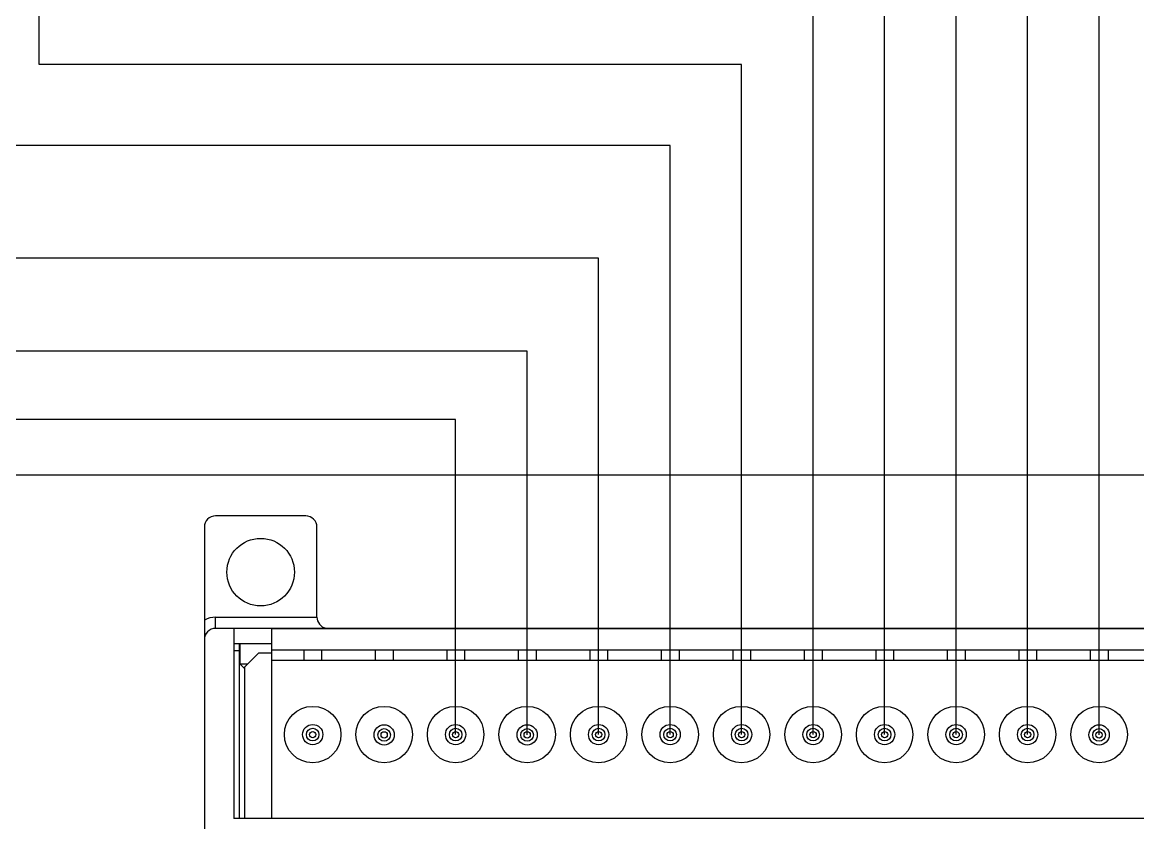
# Model space of a CAD drawing. Header units: millimetres. Extents: x 54 to 474, y 45 to 343.
# Drawn here: x 109.6 to 188.9, y 185.2 to 242.1 of the extents above; entities that cross this region are included whole.
import ezdxf

# ---------------------------------------------------------------- set-up
doc = ezdxf.new("R2010")
doc.units = ezdxf.units.MM
doc.layers.add('8_ALL_NOTES_BALLOONS_SYMBOLS_GT', color=7, linetype='Continuous')
doc.layers.add('SYMS', color=7, linetype='Continuous')

# ---------------------------------------------------------------- blocks, each defined once
blk = doc.blocks.new('WDDOT')
for radius in [0.72, 0.449, 0.223]:
    blk.add_circle((0, 0), radius)

msp = doc.modelspace()

# ---------------------------------------------------------------- linework, layer by layer
for p, q in [((110.836, 239.107), (110.836, 270.997)), ((186.15, 191.48), (186.15, 268.067)), ((181.07, 191.5), (181.07, 262.114)), ((175.99, 191.5), (175.99, 256.224)), ((170.91, 191.5), (170.91, 248.687)), ((165.83, 191.5), (165.83, 244.079)), ((160.75, 239.107), (110.836, 239.107)), ((160.75, 191.5), (160.75, 239.107)), ((155.67, 233.344), (100.738, 233.344)), ((155.67, 191.5), (155.67, 233.344)), ((150.59, 225.343), (90.824, 225.343)), ((150.59, 191.5), (150.59, 225.343)), ((145.51, 218.75), (80.799, 218.75)), ((145.51, 191.48), (145.51, 218.75)), ((140.43, 213.881), (70.798, 213.881)), ((140.43, 191.5), (140.43, 213.881)), ((107.389, 209.956), (211.271, 209.956))]:
    msp.add_line(p, q)
at = {"layer": '8_ALL_NOTES_BALLOONS_SYMBOLS_GT', "linetype": 'Continuous'}
for p, q in [((129.774, 207.042), (123.374, 207.042)), ((122.574, 206.242), (122.574, 119.842)), ((130.574, 199.842), (130.574, 206.242)), ((123.374, 199.042), (123.374, 199.842)), ((123.374, 199.842), (130.574, 199.842)), ((242.274, 199.042), (123.374, 199.042)), ((124.674, 199.042), (124.674, 185.542)), ((127.349, 199.018), (127.349, 185.542)), ((219.577, 199.018), (127.349, 199.018)), ((127.349, 197.942), (124.674, 197.942)), ((125.074, 197.442), (124.674, 197.442)), ((125.074, 185.542), (125.074, 197.942)), ((125.1, 197.942), (125.1, 196.516)), ((219.577, 197.494), (127.349, 197.494)), ((129.635, 197.494), (129.635, 196.783)), ((130.905, 197.494), (130.905, 196.783)), ((134.715, 197.494), (134.715, 196.783)), ((135.985, 197.494), (135.985, 196.783)), ((139.795, 197.494), (139.795, 196.783)), ((141.065, 197.494), (141.065, 196.783)), ((144.875, 197.494), (144.875, 196.783)), ((146.145, 197.494), (146.145, 196.783)), ((149.955, 197.494), (149.955, 196.783)), ((151.225, 197.494), (151.225, 196.783)), ((155.035, 197.494), (155.035, 196.783)), ((156.305, 197.494), (156.305, 196.783)), ((160.115, 197.494), (160.115, 196.783)), ((161.385, 197.494), (161.385, 196.783)), ((165.195, 197.494), (165.195, 196.783)), ((166.465, 197.494), (166.465, 196.783)), ((170.275, 197.494), (170.275, 196.783)), ((171.545, 197.494), (171.545, 196.783)), ((175.355, 197.494), (175.355, 196.783)), ((176.625, 197.494), (176.625, 196.783)), ((180.435, 197.494), (180.435, 196.783)), ((181.705, 197.494), (181.705, 196.783)), ((185.515, 197.494), (185.515, 196.783)), ((186.785, 197.494), (186.785, 196.783)), ((125.424, 196.292), (126.424, 197.292)), ((127.349, 197.292), (126.424, 197.292)), ((127.349, 196.783), (219.577, 196.783)), ((125.1, 196.516), (125.648, 196.516)), ((125.1, 196.516), (125.424, 196.192)), ((125.424, 196.292), (125.424, 185.542)), ((222.174, 185.542), (124.674, 185.542))]:
    msp.add_line(p, q, dxfattribs=at)
for centre, radius in [((126.574, 203.042), 2.4), ((130.27, 191.5), 2.007), ((135.35, 191.5), 2.007), ((140.43, 191.5), 2.007), ((145.51, 191.5), 2.007), ((150.59, 191.5), 2.007), ((155.67, 191.5), 2.007), ((160.75, 191.5), 2.007), ((165.83, 191.5), 2.007), ((170.91, 191.5), 2.007), ((175.99, 191.5), 2.007), ((181.07, 191.5), 2.007), ((186.15, 191.5), 2.007)]:
    msp.add_circle(centre, radius, dxfattribs=at)
for centre, radius, start, end in [((123.374, 206.242), 0.8, 90, 180), ((129.774, 206.242), 0.8, 0, 90), ((123.374, 198.242), 1.6, 90, 120), ((131.374, 199.842), 0.8, 180, 257.43831), ((123.374, 198.242), 0.8, 90, 180)]:
    msp.add_arc(centre, radius, start, end, dxfattribs=at)

# ---------------------------------------------------------------- block references
at = {"layer": 'SYMS'}
for p in [(130.27, 191.5), (135.35, 191.48), (140.43, 191.5), (145.51, 191.48), (150.59, 191.5), (155.67, 191.5), (160.75, 191.5), (165.83, 191.5), (170.91, 191.5), (175.99, 191.5), (181.07, 191.5), (186.15, 191.48)]:
    msp.add_blockref('WDDOT', p, dxfattribs=at)

doc.saveas('drawing.dxf')
